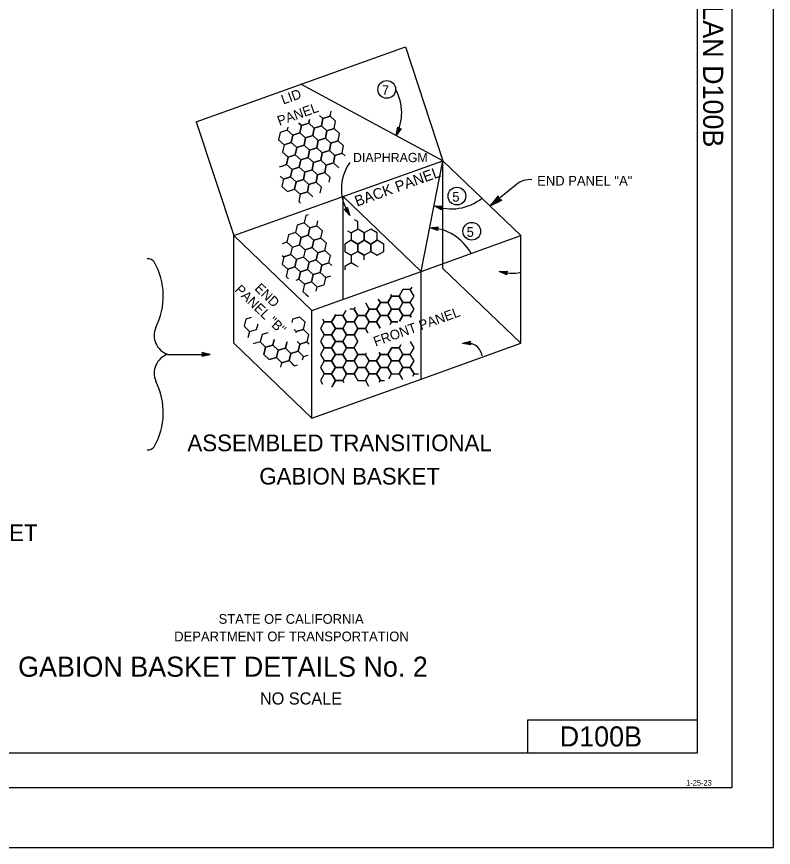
# Model space of a CAD drawing. Extents: x -894 to 866, y -472 to 714.
# Drawn here: x 321 to 866, y -472 to 127 of the extents above; entities that cross this region are included whole.
import ezdxf

# ---------------------------------------------------------------- set-up
doc = ezdxf.new("R2010")
doc.units = 0
for name, color, linetype in [('56 Stage 3 Anno', 7, 'Continuous'), ('57 Undefined', 7, 'Continuous'), ('60 Nongeo Data', 7, 'Continuous'), ('border_INSIDE-BORDER-anno', 7, 'Continuous'), ('border_PLOTTING-ELEMENTS', 7, 'Continuous'), ('border_rw_22x34_Cut_Lines', 7, 'Continuous'), ('border_SHEET', 7, 'Continuous'), ('border_WITHIN-BORDER-anno', 7, 'Continuous')]:
    doc.layers.add(name, color=color, linetype=linetype)

msp = doc.modelspace()

# ---------------------------------------------------------------- linework, layer by layer
at = {"layer": '56 Stage 3 Anno'}
for p, q in [((594.03, 40.85), (595.22, 46.88)), ((597.67, 45.81), (594.03, 40.85)), ((594.59, 42.12), (595.46, 46.52)), ((597.25, 45.75), (594.59, 42.11)), ((595.14, 43.38), (595.7, 46.22)), ((596.83, 45.68), (595.14, 43.38)), ((595.22, 46.88), (595.22, 46.88)), ((595.22, 46.88), (596.12, 45.61)), ((595.7, 44.64), (595.94, 45.86)), ((596.44, 45.66), (595.7, 44.64)), ((596.12, 45.61), (597.67, 45.81)), ((597.67, 45.81), (597.67, 45.81)), ((594.03, 40.85), (594.03, 40.85)), ((680.86, 5.61), (661.97, -9.98)), ((667.63, -2.7), (661.97, -9.98)), ((661.97, -9.98), (670.18, -5.79)), ((667.72, -3.32), (663.57, -8.66)), ((663.58, -8.65), (669.57, -5.6)), ((667.79, -3.96), (665.16, -7.34)), ((665.16, -7.34), (669.03, -5.36)), ((667.92, -4.52), (666.76, -6.02)), ((666.76, -6.02), (668.42, -5.17)), ((667.99, -5.01), (667.63, -2.7)), ((667.63, -2.7), (667.63, -2.7)), ((670.18, -5.79), (667.99, -5.01)), ((670.18, -5.79), (670.18, -5.79)), ((558.08, -12.29), (558.82, -10.92)), ((558.44, -11.67), (559.34, -14.38)), ((558.63, -11.29), (560.05, -15.57)), ((558.82, -10.92), (558.82, -10.92)), ((558.82, -10.92), (560.76, -16.75)), ((626.75, -12.79), (621.39, -9.78)), ((621.39, -9.78), (621.39, -9.78)), ((621.39, -9.78), (627.52, -10.24)), ((626.65, -12.39), (622.71, -10.18)), ((622.72, -10.18), (627.19, -10.51)), ((626.52, -11.98), (624.03, -10.58)), ((624.03, -10.58), (626.92, -10.8)), ((626.46, -11.6), (625.36, -10.98)), ((625.36, -10.98), (626.59, -11.07)), ((627.52, -10.24), (626.37, -11.28)), ((626.37, -11.28), (626.75, -12.79)), ((627.52, -10.24), (627.52, -10.24)), ((661.97, -9.98), (661.97, -9.98)), ((560.76, -16.75), (556.53, -12.29)), ((556.53, -12.29), (556.53, -12.29)), ((556.53, -12.29), (558.08, -12.29)), ((560.04, -15.56), (556.96, -12.31)), ((559.34, -14.38), (557.35, -12.28)), ((558.63, -13.2), (557.78, -12.3)), ((558.23, -12), (558.63, -13.2)), ((560.76, -16.75), (560.76, -16.75)), ((626.75, -12.79), (626.75, -12.79)), ((618.37, -25.73), (624.48, -25.04)), ((624.19, -27.7), (618.37, -25.73)), ((618.37, -25.73), (618.37, -25.73)), ((624.02, -27.32), (619.74, -25.88)), ((619.75, -25.87), (624.2, -25.38)), ((621.12, -26.03), (623.99, -25.7)), ((623.82, -26.94), (621.12, -26.03)), ((622.49, -26.17), (623.72, -26.03)), ((623.68, -26.58), (622.49, -26.17)), ((624.48, -25.04), (623.54, -26.28)), ((623.54, -26.28), (624.19, -27.7)), ((624.19, -27.7), (624.19, -27.7)), ((624.48, -25.04), (624.48, -25.04)), ((668.28, -57.17), (674.43, -57.05)), ((673.9, -59.67), (668.28, -57.17)), ((668.28, -57.17), (668.28, -57.17)), ((673.76, -59.27), (669.64, -57.44)), ((669.65, -57.44), (674.13, -57.35)), ((670.99, -57.72), (673.88, -57.66)), ((673.6, -58.88), (670.99, -57.72)), ((672.34, -57.99), (673.58, -57.97)), ((673.5, -58.5), (672.34, -57.99)), ((674.43, -57.05), (673.38, -58.19)), ((673.38, -58.19), (673.9, -59.67)), ((673.9, -59.67), (673.9, -59.67)), ((674.43, -57.05), (674.43, -57.05)), ((641.85, -109.07), (647.78, -107.44)), ((643.24, -109), (647.56, -107.81)), ((647.78, -107.44), (647.05, -108.81)), ((647.78, -107.44), (647.78, -107.44)), ((647.91, -110.11), (641.85, -109.07)), ((641.85, -109.07), (641.85, -109.07)), ((647.68, -109.77), (643.23, -109)), ((644.61, -108.93), (647.4, -108.17)), ((647.43, -109.42), (644.61, -108.93)), ((645.99, -108.87), (647.19, -108.54)), ((647.23, -109.08), (645.99, -108.87)), ((647.05, -108.81), (647.91, -110.11)), ((647.91, -110.11), (647.91, -110.11)), ((429.32, -116.95), (460, -116.95)), ((460, -116.95), (454, -115.62)), ((454, -115.62), (454, -115.62)), ((454, -115.62), (454.8, -116.95)), ((454.8, -116.95), (454, -118.29)), ((454, -118.29), (460, -116.95)), ((454, -118.29), (454, -118.29)), ((454.22, -117.94), (458.62, -116.95)), ((458.61, -116.95), (454.24, -115.98)), ((457.24, -116.95), (454.42, -116.33)), ((454.46, -117.58), (457.24, -116.95)), ((454.63, -117.23), (455.86, -116.96)), ((455.86, -116.96), (454.65, -116.69)), ((460, -116.95), (460, -116.95))]:
    msp.add_line(p, q, dxfattribs=at)
for centre, radius, start, end in [((563.07, 57.18), 35.01, 332.18745, 28.80782), ((587.62, 2.37), 32.98, 144.65536, 215.44801), ((690.41, -5.96), 15, 84.53264, 129.53264), ((633.91, 22.91), 35.01, 249.04028, 308.95104), ((617.17, -60.72), 35.01, 28.13367, 88.04443), ((415.21, -53.82), 5.72, 37.54649, 95.97636), ((376.44, -74.94), 49.82, 332.973, 29.60589), ((677.3, -25.67), 32.76, 254.02482, 281.74026), ((434.27, -103.22), 14.59, 157.2276, 250.18245), ((644.98, -119.87), 11.25, 9.28728, 106.16182), ((434.27, -130.68), 14.59, 109.81755, 202.7724), ((376.44, -158.97), 49.82, 330.39411, 27.027), ((415.21, -180.09), 5.72, 264.02364, 322.45351)]:
    msp.add_arc(centre, radius, start, end, dxfattribs=at)
at = {"layer": '57 Undefined'}
for centre in [(587.35, 74.05), (637.9, -2.87), (648.57, -28.24)]:
    msp.add_circle(centre, 6.39, dxfattribs=at)
at = {"layer": '60 Nongeo Data'}
for p, q in [((450.05, 50.76), (600.8, 104.76)), ((600.8, 104.76), (627.8, 22.68)), ((627.8, 22.68), (525.42, 77.76)), ((450.05, 50.76), (477.05, -31.32)), ((477.05, -31.32), (627.8, 22.68)), ((612.05, -57.11), (627.8, 22.68)), ((684.05, -31.32), (627.8, 22.68)), ((627.8, -54.99), (627.8, 22.68)), ((612.05, -57.11), (555.8, -3.11)), ((555.8, -77.26), (555.8, -3.11)), ((477.05, -108.99), (477.05, -31.32)), ((533.3, -85.32), (477.05, -31.32)), ((612.05, -57.11), (684.05, -31.32)), ((684.05, -108.99), (684.05, -31.32)), ((533.3, -85.32), (612.05, -57.11)), ((612.05, -134.78), (612.05, -57.11)), ((684.05, -108.99), (627.8, -54.99)), ((533.3, -162.99), (533.3, -85.32)), ((533.3, -162.99), (477.05, -108.99)), ((612.05, -134.78), (684.05, -108.99)), ((533.3, -162.99), (612.05, -134.78))]:
    msp.add_line(p, q, dxfattribs=at)
for points in [[(535.07, 46.1), (540.21, 47.77), (541.33, 53.05), (538.96, 55.18)], [(538.95, 55.19), (541.33, 53.05)], [(544.22, 44.15), (549.36, 45.82), (550.48, 51.1), (546.47, 54.72), (541.33, 53.05), (540.21, 47.77), (544.22, 44.15)], [(541.33, 53.05), (546.47, 54.72), (547.22, 58.26)], [(519.67, 41.09), (524.8, 42.76), (525.92, 48.04), (523.97, 49.8)], [(523.97, 49.8), (525.92, 48.04)], [(528.82, 39.15), (533.95, 40.82), (535.07, 46.1), (531.06, 49.71), (525.92, 48.04), (524.8, 42.76), (528.82, 39.15)], [(525.92, 48.04), (531.06, 49.71), (531.65, 52.48)], [(531.65, 52.48), (531.06, 49.71), (535.07, 46.1)], [(513.41, 34.14), (518.54, 35.81), (519.67, 41.09), (515.65, 44.7), (510.52, 43.04), (509.39, 37.75), (513.41, 34.14)], [(516.12, 46.92), (515.65, 44.7), (519.67, 41.09)], [(522.56, 32.2), (527.69, 33.87), (528.81, 39.15), (524.8, 42.76), (519.67, 41.09), (518.54, 35.81), (522.56, 32.2)], [(537.96, 37.2), (543.1, 38.87), (544.22, 44.15), (540.21, 47.77), (535.07, 46.1), (533.95, 40.82), (537.96, 37.2)], [(547.11, 35.26), (552.25, 36.93), (553.37, 42.21), (549.36, 45.82), (544.22, 44.15), (543.1, 38.87), (547.11, 35.26)], [(531.7, 30.25), (536.84, 31.92), (537.96, 37.2), (533.95, 40.82), (528.82, 39.15), (527.69, 33.87), (531.7, 30.25)], [(540.85, 28.31), (545.99, 29.98), (547.11, 35.26), (543.1, 38.87), (537.96, 37.2), (536.84, 31.92), (540.85, 28.31)], [(550, 26.36), (555.14, 28.03), (556.26, 33.31), (552.25, 36.93), (547.11, 35.26), (545.99, 29.98), (550, 26.36)], [(516.3, 25.25), (521.43, 26.91), (522.56, 32.2), (518.54, 35.81), (513.41, 34.14), (512.29, 28.86), (516.3, 25.25)], [(525.45, 23.3), (530.58, 24.97), (531.7, 30.25), (527.69, 33.87), (522.56, 32.2), (521.43, 26.91), (525.45, 23.3)], [(534.59, 21.36), (539.73, 23.03), (540.85, 28.31), (536.84, 31.92), (531.7, 30.25), (530.58, 24.97), (534.59, 21.36)], [(543.74, 19.41), (548.88, 21.08), (550, 26.36), (545.99, 29.98), (540.85, 28.31), (539.73, 23.03), (543.74, 19.41)], [(512.43, 19.07), (515.18, 19.96), (516.3, 25.25), (513.07, 28.15)], [(519.19, 16.35), (524.32, 18.02), (525.45, 23.3), (521.43, 26.91), (516.3, 25.25), (515.18, 19.96), (519.19, 16.35)], [(528.34, 14.41), (533.47, 16.07), (534.59, 21.36), (530.58, 24.97), (525.45, 23.3), (524.32, 18.02), (528.34, 14.41)], [(557.32, 26.07), (555.14, 28.03), (550, 26.36), (548.88, 21.08), (552.89, 17.47)], [(510.04, 18.3), (512.43, 19.07)], [(512.93, 9.4), (518.07, 11.07), (519.19, 16.35), (515.18, 19.96), (512.43, 19.07)], [(522.08, 7.46), (527.21, 9.12), (528.34, 14.41), (524.32, 18.02), (519.19, 16.35), (518.07, 11.07), (522.08, 7.46)], [(537.49, 12.46), (542.62, 14.13), (543.74, 19.41), (539.73, 23.03), (534.59, 21.36), (533.47, 16.07), (537.49, 12.46)], [(550.7, 19.44), (548.88, 21.08), (543.74, 19.41), (542.62, 14.13), (546.63, 10.52)], [(531.23, 5.51), (536.36, 7.18), (537.49, 12.46), (533.47, 16.07), (528.34, 14.41), (527.21, 9.12), (531.23, 5.51)], [(545.93, 7.21), (546.63, 10.52), (542.62, 14.13), (537.49, 12.46), (536.36, 7.18), (540.38, 3.57)], [(510.49, 11.6), (512.93, 9.4)], [(515.82, 0.51), (520.96, 2.17), (522.08, 7.46), (518.07, 11.07), (512.93, 9.4), (511.81, 4.12), (515.82, 0.51)], [(524.97, -1.44), (530.1, 0.23), (531.23, 5.51), (527.21, 9.12), (522.08, 7.46), (520.96, 2.17), (524.97, -1.44)], [(524.97, -1.44), (530.1, 0.23), (531.23, 5.51), (527.21, 9.12), (522.08, 7.46), (520.96, 2.17), (524.97, -1.44)], [(539.45, -0.8), (540.38, 3.57), (536.36, 7.18), (531.23, 5.51), (530.1, 0.23), (534.12, -3.38)], [(534.12, -3.38), (530.1, 0.23), (524.97, -1.44), (523.85, -6.72), (525.2, -7.94)], [(530.68, -16.4), (528.96, -16.96), (527.84, -22.25), (531.85, -25.86)], [(525.6, -32.81), (530.73, -31.14), (531.85, -25.86), (527.84, -22.25), (522.71, -23.91), (521.58, -29.2), (525.6, -32.81)], [(531.85, -25.86), (536.99, -24.19), (537.74, -20.64)], [(561.77, -29.33), (566.45, -26.63), (566.45, -21.23), (564.12, -19.89)], [(519.34, -39.76), (524.47, -38.09), (525.59, -32.81), (521.58, -29.2), (516.45, -30.86), (515.32, -36.15), (519.34, -39.76)], [(534.74, -34.75), (539.88, -33.08), (541, -27.8), (536.99, -24.19), (531.85, -25.86), (530.73, -31.14), (534.74, -34.75)], [(559.15, -27.82), (561.77, -29.33)], [(566.45, -37.43), (571.12, -34.73), (571.12, -29.33), (566.45, -26.63), (561.77, -29.33), (561.77, -34.73), (566.45, -37.43)], [(575.8, -37.43), (580.47, -34.73), (580.47, -29.33), (575.8, -26.63), (571.12, -29.33), (571.12, -34.73), (575.8, -37.43)], [(528.49, -41.7), (533.62, -40.04), (534.74, -34.75), (530.73, -31.14), (525.59, -32.81), (524.47, -38.09), (528.49, -41.7)], [(537.63, -43.65), (542.77, -41.98), (543.89, -36.7), (539.88, -33.08), (534.74, -34.75), (533.62, -40.04), (537.63, -43.65)], [(561.77, -45.53), (566.45, -42.83), (566.45, -37.43), (561.77, -34.73), (557.09, -37.43), (557.09, -42.83), (561.77, -45.53)], [(571.12, -45.53), (575.8, -42.83), (575.8, -37.43), (571.12, -34.73), (566.45, -37.43), (566.45, -42.83), (571.12, -45.53)], [(580.47, -45.53), (585.15, -42.83), (585.15, -37.43), (580.47, -34.73), (575.8, -37.43), (575.8, -42.83), (580.47, -45.53)], [(513.08, -46.71), (518.21, -45.04), (519.34, -39.76), (515.32, -36.15), (511.91, -37.26)], [(531.38, -50.6), (536.51, -48.93), (537.63, -43.65), (533.62, -40.04), (528.49, -41.7), (527.36, -46.99), (531.38, -50.6)], [(515.97, -55.6), (521.1, -53.94), (522.23, -48.65), (518.21, -45.04), (513.08, -46.71), (511.96, -51.99), (515.97, -55.6)], [(512, -45.74), (513.08, -46.71)], [(525.12, -57.55), (530.25, -55.88), (531.38, -50.6), (527.36, -46.99), (522.23, -48.65), (521.1, -53.94), (525.12, -57.55)], [(540.52, -52.54), (545.66, -50.88), (546.78, -45.59), (542.77, -41.98), (537.63, -43.65), (536.51, -48.93), (540.52, -52.54)], [(571.12, -48.75), (571.12, -45.53), (566.45, -42.83), (561.77, -45.53), (561.77, -50.93), (564.8, -52.68)], [(534.27, -59.49), (539.4, -57.83), (540.52, -52.54), (536.51, -48.93), (531.38, -50.6), (530.25, -55.88), (534.27, -59.49)], [(547.79, -52.8), (545.66, -50.88), (540.52, -52.54), (539.4, -57.83), (543.41, -61.44)], [(564.58, -52.56), (561.77, -50.93), (557.09, -53.63), (557.09, -56.07)], [(564.8, -52.68), (566.45, -53.63)], [(522.02, -63.47), (523.99, -62.83), (525.12, -57.55), (521.1, -53.94), (515.97, -55.6), (514.85, -60.89), (516.57, -62.44)], [(528.01, -66.44), (533.14, -64.78), (534.27, -59.49), (530.25, -55.88), (525.12, -57.55), (523.99, -62.83), (528.01, -66.44)], [(537.16, -68.39), (542.29, -66.72), (543.41, -61.44), (539.4, -57.83), (534.27, -59.49), (533.14, -64.78), (537.16, -68.39)], [(536.52, -71.4), (537.16, -68.39), (533.14, -64.78), (528.01, -66.44), (526.88, -71.73), (529.16, -73.78)], [(543.41, -61.44), (546.95, -60.29)], [(590.18, -73.84), (590.81, -74.92), (596.21, -74.92), (598.62, -70.74)], [(598.91, -70.24), (596.21, -74.92)], [(596.21, -74.92), (598.91, -79.6), (604.31, -79.6), (607.01, -74.92), (604.31, -70.24), (598.91, -70.24)], [(605.36, -68.43), (604.31, -70.24)], [(529.16, -73.78), (530.9, -75.34)], [(572.23, -80.14), (574.61, -84.27), (580.01, -84.27), (582.71, -79.6), (581.24, -77.06)], [(581.24, -77.06), (582.71, -79.6), (588.11, -79.6), (590.81, -74.92), (590.22, -73.89)], [(588.11, -79.6), (590.81, -84.27), (596.21, -84.27), (598.91, -79.6), (596.21, -74.92), (590.81, -74.92), (588.11, -79.6)], [(563.81, -84.27), (566.51, -88.95), (571.91, -88.95), (574.61, -84.27), (572.23, -80.14)], [(564.62, -82.88), (563.81, -84.27)], [(580.01, -84.27), (582.71, -88.95), (588.11, -88.95), (590.81, -84.27), (588.11, -79.6), (582.71, -79.6), (580.01, -84.27)], [(596.21, -84.27), (598.91, -88.95), (604.31, -88.95), (607.01, -84.27), (604.31, -79.6), (598.91, -79.6), (596.21, -84.27)], [(540.92, -91.39), (542.21, -93.63), (547.61, -93.63), (550.31, -88.95), (549.86, -88.16)], [(547.61, -93.63), (550.31, -98.3), (555.71, -98.3), (558.41, -93.63), (555.71, -88.95), (550.31, -88.95), (547.61, -93.63)], [(555.71, -88.95), (558.41, -93.63), (563.81, -93.63), (566.51, -88.95), (563.81, -84.27), (560.76, -84.27)], [(557.76, -85.4), (555.71, -88.95)], [(563.81, -93.63), (566.51, -98.3), (571.91, -98.3), (574.61, -93.63), (571.91, -88.95), (566.51, -88.95), (563.81, -93.63)], [(571.91, -88.95), (574.61, -93.63), (580.01, -93.63), (582.71, -88.95), (580.01, -84.27), (574.61, -84.27), (571.91, -88.95)], [(589.73, -95.5), (590.81, -93.63), (588.11, -88.95), (582.71, -88.95), (580.01, -93.63)], [(596.56, -93.01), (598.91, -88.95), (596.21, -84.27), (590.81, -84.27), (588.11, -88.95)], [(588.11, -88.95), (590.81, -93.63), (595.23, -93.63)], [(604.97, -90.09), (604.31, -88.95), (598.91, -88.95), (596.56, -93.01)], [(604.31, -88.95), (605, -90.14)], [(485.8, -91.48), (484.49, -96.72), (488.38, -100.47), (493.57, -98.98), (494.58, -94.93)], [(489.7, -90.36), (485.8, -91.48)], [(519.52, -91.54), (518.93, -93.91)], [(520.56, -99.05), (522.1, -100.53), (527.29, -99.04), (528.6, -93.8), (524.71, -90.05), (519.52, -91.54)], [(539.51, -98.3), (542.21, -102.98), (547.61, -102.98), (550.31, -98.3), (547.61, -93.63), (542.21, -93.63), (539.51, -98.3)], [(555.71, -98.3), (558.41, -102.98), (563.81, -102.98), (566.51, -98.3), (563.81, -93.63), (558.41, -93.63), (555.71, -98.3)], [(582.58, -98.07), (580.01, -93.63), (574.61, -93.63), (571.91, -98.3)], [(580.01, -93.63), (582.58, -98.07)], [(595.23, -93.63), (590.81, -93.63), (589.7, -95.54)], [(488.38, -100.47), (487.25, -105)], [(501.65, -101.53), (497.45, -102.73)], [(522.1, -100.53), (521.87, -101.46)], [(523.95, -108.81), (524.68, -109.52), (529.87, -108.03), (531.18, -102.79), (527.29, -99.04), (522.1, -100.53)], [(547.61, -102.98), (550.31, -107.65), (555.71, -107.65), (558.41, -102.98), (555.71, -98.3), (550.31, -98.3), (547.61, -102.98)], [(573.67, -101.34), (571.91, -98.3), (566.51, -98.3), (563.81, -102.98)], [(571.91, -98.3), (573.67, -101.34)], [(497.45, -102.73), (496.15, -107.97), (500.03, -111.73), (505.22, -110.24), (506.24, -106.16)], [(506.24, -106.16), (505.22, -110.24), (509.11, -113.99), (514.3, -112.5), (515.29, -108.51)], [(515.29, -108.51), (514.3, -112.5), (518.18, -116.25), (523.37, -114.76), (524.68, -109.52), (522.74, -107.65)], [(539.51, -107.65), (542.21, -112.33), (547.61, -112.33), (550.31, -107.65), (547.61, -102.98), (542.21, -102.98), (539.51, -107.65)], [(547.61, -112.33), (550.31, -117.01), (555.71, -117.01), (558.41, -112.33), (555.71, -107.65), (550.31, -107.65), (547.61, -112.33)], [(555.71, -107.65), (558.41, -112.33), (563.81, -112.33), (566.51, -107.65), (563.81, -102.98), (558.41, -102.98), (555.71, -107.65)], [(563.81, -102.98), (566.51, -107.65), (566.54, -107.65)], [(596.21, -112.33), (598.91, -117.01), (604.31, -117.01), (607.01, -112.33), (604.33, -107.69)], [(498.66, -116.98), (498.72, -116.96), (500.03, -111.73), (496.15, -107.97), (490.96, -109.46)], [(500.03, -111.73), (498.72, -116.96), (502.61, -120.72), (507.8, -119.23), (509.11, -113.99), (505.22, -110.24), (500.03, -111.73)], [(509.11, -113.99), (507.8, -119.23), (511.68, -122.98), (516.88, -121.49), (518.18, -116.25), (514.3, -112.5), (509.11, -113.99)], [(515.45, -107.86), (515.31, -108.45)], [(524.68, -109.52), (523.37, -114.76), (527.26, -118.51), (530.61, -117.55)], [(531.52, -109.63), (529.87, -108.03), (524.68, -109.52)], [(539.51, -117.01), (542.21, -121.68), (547.61, -121.68), (550.31, -117.01), (547.61, -112.33), (542.21, -112.33), (539.51, -117.01)], [(555.71, -117.01), (558.41, -121.68), (563.81, -121.68), (566.51, -117.01), (563.81, -112.33), (558.41, -112.33), (555.71, -117.01)], [(563.81, -112.33), (566.51, -117.01), (571.91, -117.01), (571.93, -116.98)], [(581.95, -115.7), (582.71, -117.01), (588.11, -117.01), (590.66, -112.59)], [(588.11, -117.01), (590.81, -121.68), (596.21, -121.68), (598.91, -117.01), (596.21, -112.33), (591.25, -112.33)], [(590.65, -112.6), (588.11, -117.01)], [(591.25, -112.33), (590.81, -112.33), (590.68, -112.56)], [(591.25, -112.33), (596.21, -112.33), (597.46, -110.17)], [(597.51, -110.08), (596.21, -112.33)], [(510.88, -126.22), (511.68, -122.98), (507.8, -119.23), (502.61, -120.72)], [(518.18, -116.25), (516.88, -121.49), (520.76, -125.24), (523.12, -124.56)], [(526.64, -120.98), (527.26, -118.51), (523.37, -114.76), (518.18, -116.25)], [(547.61, -121.68), (550.31, -126.36), (555.71, -126.36), (558.41, -121.68), (555.71, -117.01), (550.31, -117.01), (547.61, -121.68)], [(563.81, -121.68), (566.51, -126.36), (571.91, -126.36), (574.61, -121.68), (571.91, -117.01), (566.51, -117.01), (563.81, -121.68)], [(572.49, -116), (571.91, -117.01)], [(571.91, -117.01), (573.06, -119)], [(573.06, -119), (574.61, -121.68), (580.01, -121.68), (582.71, -117.01), (581.95, -115.7)], [(580.01, -121.68), (582.71, -126.36), (588.11, -126.36), (590.81, -121.68), (588.11, -117.01), (582.71, -117.01), (580.01, -121.68)], [(596.21, -121.68), (598.91, -126.36), (604.31, -126.36), (607.01, -121.68), (604.31, -117.01), (598.91, -117.01), (596.21, -121.68)], [(520.68, -125.16), (516.88, -121.49), (511.68, -122.98)], [(539.51, -126.36), (542.21, -131.04), (547.61, -131.04), (550.31, -126.36), (547.61, -121.68), (542.21, -121.68), (539.51, -126.36)], [(555.71, -126.36), (558.41, -131.04), (563.81, -131.04), (566.51, -126.36), (563.81, -121.68), (558.41, -121.68), (555.71, -126.36)], [(571.91, -126.36), (574.61, -131.04), (580.01, -131.04), (582.71, -126.36), (580.01, -121.68), (574.61, -121.68), (571.91, -126.36)], [(588.11, -126.36), (590.81, -131.04), (596.21, -131.04), (598.91, -126.36), (596.21, -121.68), (590.81, -121.68), (588.11, -126.36)], [(548.59, -138.69), (550.31, -135.71), (547.61, -131.04), (542.21, -131.04), (539.51, -135.71)], [(547.61, -131.04), (550.31, -135.71), (555.71, -135.71), (558.41, -131.04), (555.71, -126.36), (550.31, -126.36), (547.61, -131.04)], [(565.61, -134.15), (563.81, -131.04), (558.41, -131.04), (555.71, -135.71)], [(565.61, -134.15), (566.51, -135.71), (571.91, -135.71), (574.61, -131.04), (571.91, -126.36), (566.51, -126.36), (563.81, -131.04)], [(563.81, -131.04), (565.61, -134.15)], [(581.93, -137.06), (582.71, -135.71), (580.01, -131.04), (574.61, -131.04), (571.91, -135.71)], [(588.76, -134.59), (590.81, -131.04), (588.11, -126.36), (582.71, -126.36), (580.01, -131.04)], [(580.01, -131.04), (582.71, -135.71), (585.73, -135.71)], [(606.13, -132.57), (607.01, -131.04), (604.31, -126.36), (598.91, -126.36), (596.21, -131.04)], [(596.21, -131.04), (598.6, -135.18)], [(604.31, -126.36), (607.01, -131.04), (610.24, -131.04)], [(539.51, -135.71), (541.1, -138.46)], [(556.72, -137.47), (555.71, -135.71), (550.31, -135.71), (547.64, -140.35)], [(571.91, -135.71), (574.28, -139.83)], [(547.64, -140.35), (547.61, -140.39)]]:
    msp.add_lwpolyline(points, dxfattribs=at)
at = {"layer": 'border_PLOTTING-ELEMENTS'}
for points in [[(-894.04, -472.43), (865.96, -472.43), (865.96, 713.58), (-894.04, 713.58)], [(-864.04, 670.58), (835.96, 670.58), (835.96, -429.43), (-864.04, -429.43)]]:
    msp.add_lwpolyline(points, close=True, dxfattribs=at)
at = {"layer": 'border_rw_22x34_Cut_Lines'}
msp.add_lwpolyline([(-864.04, 670.58), (835.96, 670.58), (835.96, -429.43), (-864.04, -429.43)], close=True, dxfattribs=at)
at = {"layer": 'border_SHEET'}
for p, q in [((810.96, 645.57), (810.96, -404.43)), ((688.93, -404.43), (688.93, -380.43)), ((688.93, -380.43), (810.93, -380.43)), ((810.96, -404.43), (-814.04, -404.43))]:
    msp.add_line(p, q, dxfattribs=at)

# ---------------------------------------------------------------- texts
at = {"layer": '57 Undefined'}
for s, height, rotation, p in [('LID', 7, 19.70798, (512.73, 63.1)), ('PANEL', 7, 19.70798, (509.94, 47.76)), ('BACK PANEL', 7.712, 19.70798, (565.87, -10.52)), ('END', 7, 316.16914, (491.63, -69.99)), ('PANEL "B"', 7, 316.16914, (477.32, -71.04)), ('FRONT PANEL', 7, 19.70798, (579.2, -111.36))]:
    msp.add_text(s, height=height, rotation=rotation, dxfattribs=at).set_placement(p)
for s, height, p in [('7', 7, (583.84, 70.05)), ('DIAPHRAGM', 6.649, (563.01, 21.63)), ('END PANEL "A"', 7, (695.76, 4.72)), ('5', 7, (634.54, -6.87)), ('5', 7, (644.91, -32.24)), ('ASSEMBLED TRANSITIONAL', 12, (443.67, -186.8)), ('GABION BASKET', 12, (495.47, -210.8)), ('TRANSITIONAL GABION BASKET', 12, (84.28, -251.57))]:
    msp.add_text(s, height=height, dxfattribs=at).set_placement(p)
at = {"layer": 'border_INSIDE-BORDER-anno'}
for s, height, p in [('STATE OF CALIFORNIA', 7, (466.16, -311.23)), ('DEPARTMENT OF TRANSPORTATION', 7, (434.16, -323.84)), ('GABION BASKET DETAILS No. 2', 14.5, (321.65, -349.39)), ('NO SCALE', 8.75, (495.94, -369.43))]:
    msp.add_text(s, height=height, dxfattribs=at).set_placement(p)
at = {"layer": 'border_WITHIN-BORDER-anno'}
msp.add_text('2023 STANDARD PLAN D100B', height=14.5, rotation=270, dxfattribs=at).set_placement((815.33, 308.17))
for s, height, p in [('D100B', 14.5, (711.99, -399.68)), ('1-25-23', 4, (803.11, -427.85))]:
    msp.add_text(s, height=height, dxfattribs=at).set_placement(p)

doc.saveas('drawing.dxf')
